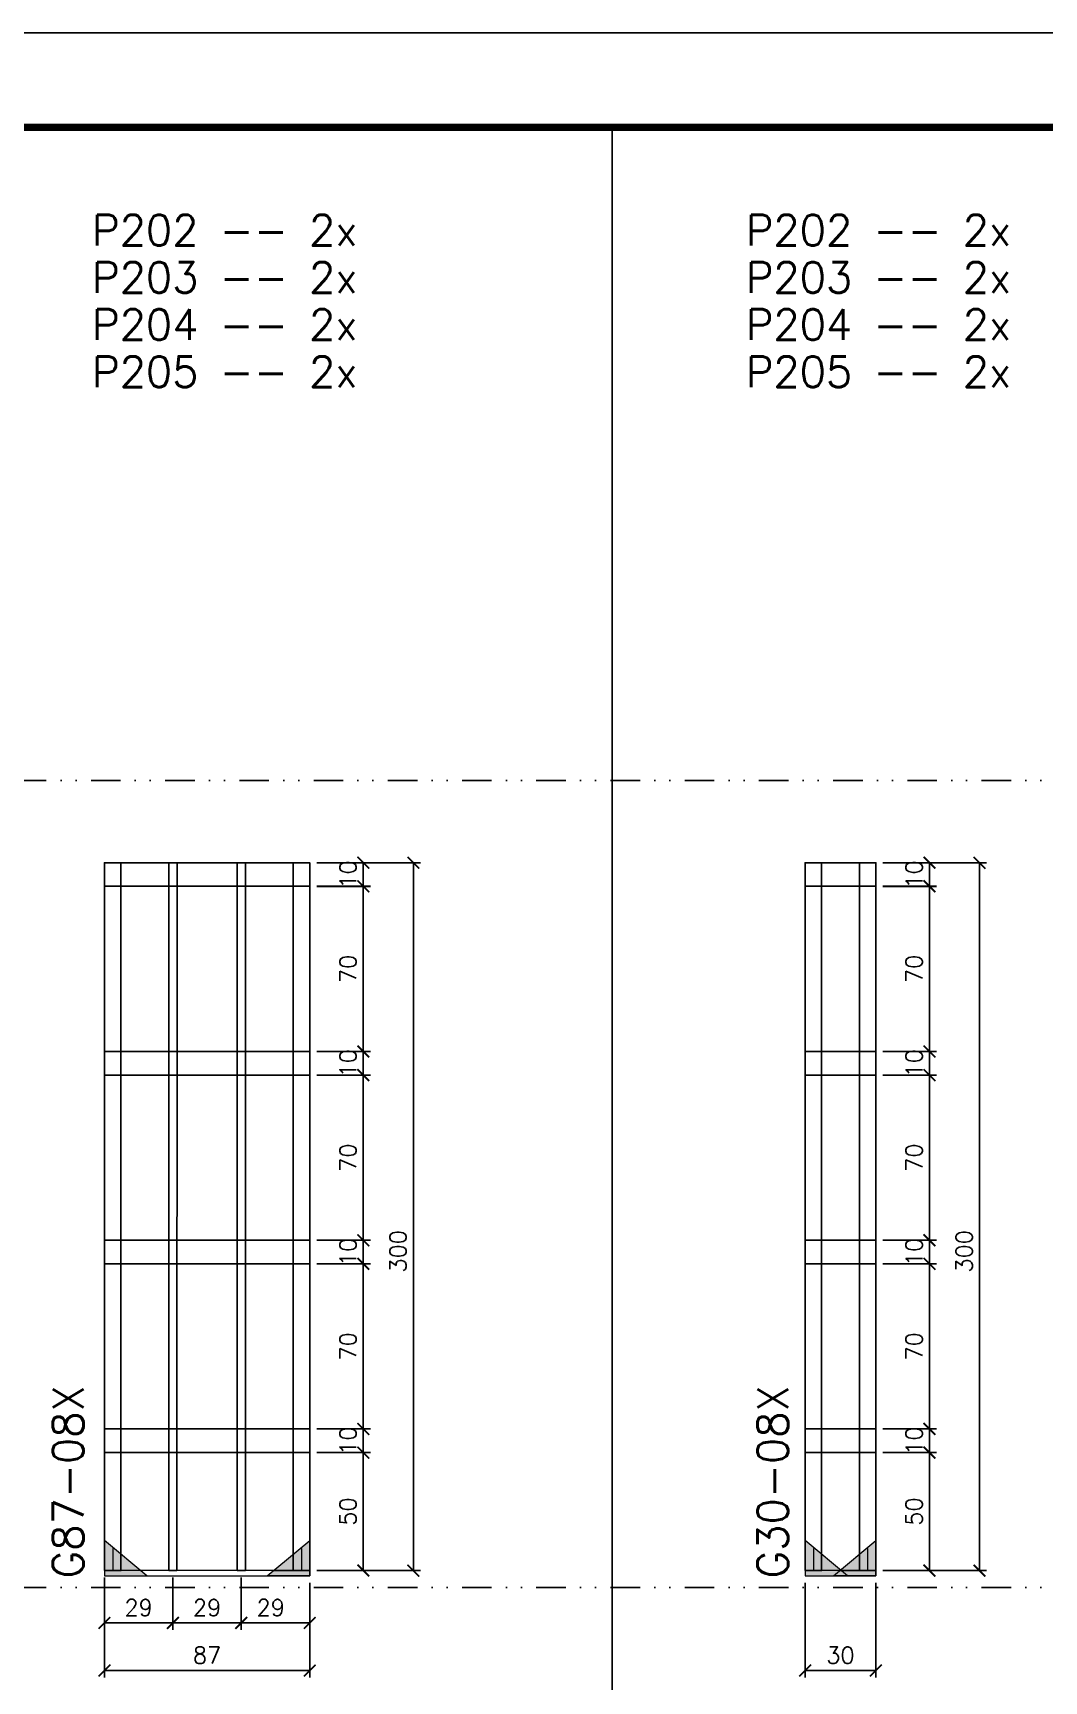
# Model space of a CAD drawing. Extents: x 13379 to 23315, y 867 to 16997.
# Drawn here: x 14770 to 15198, y 5813 to 6511 of the extents above; entities that cross this region are included whole.
import ezdxf

# ---------------------------------------------------------------- set-up
doc = ezdxf.new("R2010")
doc.units = 0
for name, pattern in [('DASHED', [0.75, 0.5, -0.25]), ('DIVIDE2', [0.625, 0.25, -0.125, 0, -0.125, 0, -0.125]), ('HIDDEN', [0.375, 0.25, -0.125])]:
    doc.linetypes.add(name, pattern=pattern)
for name, color, linetype in [('COTA', 241, 'Continuous'), ('Nível', 160, 'Continuous'), ('SARR_2.2x10', 60, 'Continuous'), ('SARR_3.5x7', 81, 'Continuous'), ('SARR_7x7', 40, 'Continuous'), ('Texto Nível', 251, 'Continuous')]:
    doc.layers.add(name, color=color, linetype=linetype)
for name, color, linetype, lineweight in [('Folhas', 255, 'Continuous', 9), ('Madeira', 126, 'Continuous', 18), ('Sarr 2.2x7', 40, 'Continuous', 9), ('SARRAFO DE PRESSAO', 251, 'DASHED', 9), ('Texto Seção', 7, 'Continuous', 15)]:
    doc.layers.add(name, color=color, linetype=linetype, lineweight=lineweight)
doc.layers.add('Laje_Perimetro', color=7, linetype='Continuous', plot=False)
doc.styles.add('REGUA-120', font='ROMANS.shx', dxfattribs={"height": 15})
doc.styles.add('ROMANS', font='romans.shx')
doc.dimstyles.new('Cota Paínel', dxfattribs={"dimtxt": 7, "dimasz": 5, "dimexe": 3, "dimexo": 3, "dimgap": 3, "dimtad": 1, "dimdec": 1, "dimzin": 12, "dimdsep": 46, "dimtxsty": 'ROMANS', "dimblk": 'ARCHTICK', "dimcen": 0, "dimclrd": 4, "dimclre": 4, "dimclrt": 1, "dimadec": 1, "dimazin": 3, "dimtfac": 1, "dimtdec": 1, "dimtmove": 0, "dimatfit": 3, "dimldrblk": 'OBLIQUE', "dimfxl": 1, "dimtolj": 1, "dimtzin": 12, "dimarcsym": 0})

# ---------------------------------------------------------------- blocks, each defined once
blk = doc.blocks.new('9999999999')
at = {"layer": 'Folhas'}
blk.add_lwpolyline([(98138.98, 34190.21), (99623.98, 34190.21), (99623.98, 35240.21), (98138.98, 35240.21)], close=True, dxfattribs=at)
at = {"layer": 'Folhas', "color": 30, "const_width": 3}
blk.add_lwpolyline([(98213.98, 34230.21), (99583.98, 34230.21), (99583.98, 35200.21), (98213.98, 35200.21)], close=True, dxfattribs=at)
blk = doc.blocks.new('_ArchTick')
at = {"color": 0, "linetype": 'ByBlock', "const_width": 0.15}
blk.add_lwpolyline([(-0.5, -0.5), (0.5, 0.5)], dxfattribs=at)
blk = doc.blocks.new('*D1196')
at = {"layer": 'COTA', "color": 4, "lineweight": -2, "transparency": 16777216}
for p, q in [((14799.87, 5841.43), (14799.87, 5814.25)), ((14886.87, 5841.43), (14886.87, 5814.25)), ((14886.87, 5817.25), (14799.87, 5817.25))]:
    blk.add_line(p, q, dxfattribs=at)
at = {"layer": 'Defpoints', "color": 0, "transparency": 16777216}
for p in [(14799.87, 5844.43), (14886.87, 5844.43), (14799.87, 5817.25)]:
    blk.add_point(p, dxfattribs=at)
at = {"layer": 'COTA', "color": 4, "lineweight": -2, "transparency": 16777216, "xscale": 5, "yscale": 5, "zscale": 5, "rotation": 180}
blk.add_blockref('_ArchTick', (14799.87, 5817.25), dxfattribs=at)
at = {"layer": 'COTA', "color": 4, "lineweight": -2, "transparency": 16777216, "xscale": 5, "yscale": 5, "zscale": 5}
blk.add_blockref('_ArchTick', (14886.87, 5817.25), dxfattribs=at)
at = {"layer": 'COTA', "color": 1, "transparency": 16777216, "insert": (14843.37, 5823.75), "char_height": 7, "attachment_point": 5, "style": 'ROMANS'}
blk.add_mtext('\\A1;87', dxfattribs=at)
blk = doc.blocks.new('_Oblique')
at = {"color": 0, "linetype": 'ByBlock', "lineweight": -2}
blk.add_line((-0.5, -0.5), (0.5, 0.5), dxfattribs=at)
blk = doc.blocks.new('*D1197')
at = {"layer": 'COTA', "color": 4, "lineweight": -2, "transparency": 16777216}
for p, q in [((14857.87, 5856.63), (14857.87, 5834.43)), ((14886.87, 5854.43), (14886.87, 5834.43)), ((14857.87, 5837.43), (14886.87, 5837.43))]:
    blk.add_line(p, q, dxfattribs=at)
at = {"layer": 'Defpoints', "color": 0, "transparency": 16777216}
for p in [(14857.87, 5859.63), (14886.87, 5857.43), (14886.87, 5837.43)]:
    blk.add_point(p, dxfattribs=at)
at = {"layer": 'COTA', "color": 4, "lineweight": -2, "transparency": 16777216, "xscale": 5, "yscale": 5, "zscale": 5, "rotation": 180}
blk.add_blockref('_ArchTick', (14857.87, 5837.43), dxfattribs=at)
at = {"layer": 'COTA', "color": 4, "lineweight": -2, "transparency": 16777216, "xscale": 5, "yscale": 5, "zscale": 5}
blk.add_blockref('_ArchTick', (14886.87, 5837.43), dxfattribs=at)
at = {"layer": 'COTA', "color": 1, "transparency": 16777216, "insert": (14870.37, 5843.93), "char_height": 7, "attachment_point": 5, "style": 'ROMANS'}
blk.add_mtext('\\A1;29', dxfattribs=at)
blk = doc.blocks.new('*D1198')
at = {"layer": 'COTA', "color": 4, "lineweight": -2, "transparency": 16777216}
for p, q in [((14799.87, 5856.63), (14799.87, 5834.43)), ((14828.87, 5856.63), (14828.87, 5834.43)), ((14799.87, 5837.43), (14828.87, 5837.43))]:
    blk.add_line(p, q, dxfattribs=at)
at = {"layer": 'Defpoints', "color": 0, "transparency": 16777216}
for p in [(14799.87, 5859.63), (14828.87, 5859.63), (14828.87, 5837.43)]:
    blk.add_point(p, dxfattribs=at)
at = {"layer": 'COTA', "color": 4, "lineweight": -2, "transparency": 16777216, "xscale": 5, "yscale": 5, "zscale": 5, "rotation": 180}
blk.add_blockref('_ArchTick', (14799.87, 5837.43), dxfattribs=at)
at = {"layer": 'COTA', "color": 4, "lineweight": -2, "transparency": 16777216, "xscale": 5, "yscale": 5, "zscale": 5}
blk.add_blockref('_ArchTick', (14828.87, 5837.43), dxfattribs=at)
at = {"layer": 'COTA', "color": 1, "transparency": 16777216, "insert": (14814.37, 5843.93), "char_height": 7, "attachment_point": 5, "style": 'ROMANS'}
blk.add_mtext('\\A1;29', dxfattribs=at)
blk = doc.blocks.new('*D1199')
at = {"layer": 'COTA', "color": 4, "lineweight": -2, "transparency": 16777216}
for p, q in [((14828.87, 5856.63), (14828.87, 5834.43)), ((14857.87, 5856.63), (14857.87, 5834.43)), ((14828.87, 5837.43), (14857.87, 5837.43))]:
    blk.add_line(p, q, dxfattribs=at)
at = {"layer": 'Defpoints', "color": 0, "transparency": 16777216}
for p in [(14828.87, 5859.63), (14857.87, 5859.63), (14857.87, 5837.43)]:
    blk.add_point(p, dxfattribs=at)
at = {"layer": 'COTA', "color": 4, "lineweight": -2, "transparency": 16777216, "xscale": 5, "yscale": 5, "zscale": 5, "rotation": 180}
blk.add_blockref('_ArchTick', (14828.87, 5837.43), dxfattribs=at)
at = {"layer": 'COTA', "color": 4, "lineweight": -2, "transparency": 16777216, "xscale": 5, "yscale": 5, "zscale": 5}
blk.add_blockref('_ArchTick', (14857.87, 5837.43), dxfattribs=at)
at = {"layer": 'COTA', "color": 1, "transparency": 16777216, "insert": (14843.37, 5843.93), "char_height": 7, "attachment_point": 5, "style": 'ROMANS'}
blk.add_mtext('\\A1;29', dxfattribs=at)
blk = doc.blocks.new('*D1200')
at = {"layer": 'COTA', "color": 4, "lineweight": -2, "transparency": 16777216}
for p, q in [((14889.87, 5909.63), (14912.57, 5909.63)), ((14909.57, 5859.63), (14909.57, 5909.63)), ((14889.87, 5859.63), (14912.57, 5859.63))]:
    blk.add_line(p, q, dxfattribs=at)
at = {"layer": 'Defpoints', "color": 0, "transparency": 16777216}
for p in [(14886.87, 5909.63), (14909.57, 5909.63), (14886.87, 5859.63)]:
    blk.add_point(p, dxfattribs=at)
at = {"layer": 'COTA', "color": 4, "lineweight": -2, "transparency": 16777216, "xscale": 5, "yscale": 5, "zscale": 5}
for p, rotation in [((14909.57, 5909.63), 90), ((14909.57, 5859.63), 270)]:
    blk.add_blockref('_ArchTick', p, dxfattribs=dict(at, rotation=rotation))
at = {"layer": 'COTA', "color": 1, "transparency": 16777216, "insert": (14903.07, 5884.63), "char_height": 7, "attachment_point": 5, "rotation": 90, "style": 'ROMANS'}
blk.add_mtext('\\A1;50', dxfattribs=at)
blk = doc.blocks.new('*D1201')
at = {"layer": 'COTA', "color": 4, "lineweight": -2, "transparency": 16777216}
for p, q in [((14889.87, 5919.63), (14912.57, 5919.63)), ((14909.57, 5909.63), (14909.57, 5919.63)), ((14889.87, 5909.63), (14912.57, 5909.63))]:
    blk.add_line(p, q, dxfattribs=at)
at = {"layer": 'Defpoints', "color": 0, "transparency": 16777216}
for p in [(14886.87, 5919.63), (14909.57, 5919.63), (14886.87, 5909.63)]:
    blk.add_point(p, dxfattribs=at)
at = {"layer": 'COTA', "color": 4, "lineweight": -2, "transparency": 16777216, "xscale": 5, "yscale": 5, "zscale": 5}
for p, rotation in [((14909.57, 5919.63), 90), ((14909.57, 5909.63), 270)]:
    blk.add_blockref('_ArchTick', p, dxfattribs=dict(at, rotation=rotation))
at = {"layer": 'COTA', "color": 1, "transparency": 16777216, "insert": (14903.07, 5914.63), "char_height": 7, "attachment_point": 5, "rotation": 90, "style": 'ROMANS'}
blk.add_mtext('\\A1;10', dxfattribs=at)
blk = doc.blocks.new('*D1202')
at = {"layer": 'COTA', "color": 4, "lineweight": -2, "transparency": 16777216}
for p, q in [((14889.87, 5989.63), (14912.57, 5989.63)), ((14909.57, 5919.63), (14909.57, 5989.63)), ((14889.87, 5919.63), (14912.57, 5919.63))]:
    blk.add_line(p, q, dxfattribs=at)
at = {"layer": 'Defpoints', "color": 0, "transparency": 16777216}
for p in [(14886.87, 5989.63), (14909.57, 5989.63), (14886.87, 5919.63)]:
    blk.add_point(p, dxfattribs=at)
at = {"layer": 'COTA', "color": 4, "lineweight": -2, "transparency": 16777216, "xscale": 5, "yscale": 5, "zscale": 5}
for p, rotation in [((14909.57, 5989.63), 90), ((14909.57, 5919.63), 270)]:
    blk.add_blockref('_ArchTick', p, dxfattribs=dict(at, rotation=rotation))
at = {"layer": 'COTA', "color": 1, "transparency": 16777216, "insert": (14903.07, 5954.63), "char_height": 7, "attachment_point": 5, "rotation": 90, "style": 'ROMANS'}
blk.add_mtext('\\A1;70', dxfattribs=at)
blk = doc.blocks.new('*D1203')
at = {"layer": 'COTA', "color": 4, "lineweight": -2, "transparency": 16777216}
for p, q in [((14889.87, 5999.63), (14912.57, 5999.63)), ((14909.57, 5989.63), (14909.57, 5999.63)), ((14889.87, 5989.63), (14912.57, 5989.63))]:
    blk.add_line(p, q, dxfattribs=at)
at = {"layer": 'Defpoints', "color": 0, "transparency": 16777216}
for p in [(14886.87, 5999.63), (14909.57, 5999.63), (14886.87, 5989.63)]:
    blk.add_point(p, dxfattribs=at)
at = {"layer": 'COTA', "color": 4, "lineweight": -2, "transparency": 16777216, "xscale": 5, "yscale": 5, "zscale": 5}
for p, rotation in [((14909.57, 5999.63), 90), ((14909.57, 5989.63), 270)]:
    blk.add_blockref('_ArchTick', p, dxfattribs=dict(at, rotation=rotation))
at = {"layer": 'COTA', "color": 1, "transparency": 16777216, "insert": (14903.07, 5994.63), "char_height": 7, "attachment_point": 5, "rotation": 90, "style": 'ROMANS'}
blk.add_mtext('\\A1;10', dxfattribs=at)
blk = doc.blocks.new('*D1204')
at = {"layer": 'COTA', "color": 4, "lineweight": -2, "transparency": 16777216}
for p, q in [((14889.87, 6069.63), (14912.57, 6069.63)), ((14909.57, 5999.63), (14909.57, 6069.63)), ((14889.87, 5999.63), (14912.57, 5999.63))]:
    blk.add_line(p, q, dxfattribs=at)
at = {"layer": 'Defpoints', "color": 0, "transparency": 16777216}
for p in [(14886.87, 6069.63), (14909.57, 6069.63), (14886.87, 5999.63)]:
    blk.add_point(p, dxfattribs=at)
at = {"layer": 'COTA', "color": 4, "lineweight": -2, "transparency": 16777216, "xscale": 5, "yscale": 5, "zscale": 5}
for p, rotation in [((14909.57, 6069.63), 90), ((14909.57, 5999.63), 270)]:
    blk.add_blockref('_ArchTick', p, dxfattribs=dict(at, rotation=rotation))
at = {"layer": 'COTA', "color": 1, "transparency": 16777216, "insert": (14903.07, 6034.63), "char_height": 7, "attachment_point": 5, "rotation": 90, "style": 'ROMANS'}
blk.add_mtext('\\A1;70', dxfattribs=at)
blk = doc.blocks.new('*D1205')
at = {"layer": 'COTA', "color": 4, "lineweight": -2, "transparency": 16777216}
for p, q in [((14889.87, 6079.63), (14912.57, 6079.63)), ((14909.57, 6069.63), (14909.57, 6079.63)), ((14889.87, 6069.63), (14912.57, 6069.63))]:
    blk.add_line(p, q, dxfattribs=at)
at = {"layer": 'Defpoints', "color": 0, "transparency": 16777216}
for p in [(14886.87, 6079.63), (14909.57, 6079.63), (14886.87, 6069.63)]:
    blk.add_point(p, dxfattribs=at)
at = {"layer": 'COTA', "color": 4, "lineweight": -2, "transparency": 16777216, "xscale": 5, "yscale": 5, "zscale": 5}
for p, rotation in [((14909.57, 6079.63), 90), ((14909.57, 6069.63), 270)]:
    blk.add_blockref('_ArchTick', p, dxfattribs=dict(at, rotation=rotation))
at = {"layer": 'COTA', "color": 1, "transparency": 16777216, "insert": (14903.07, 6074.63), "char_height": 7, "attachment_point": 5, "rotation": 90, "style": 'ROMANS'}
blk.add_mtext('\\A1;10', dxfattribs=at)
blk = doc.blocks.new('*D1206')
at = {"layer": 'COTA', "color": 4, "lineweight": -2, "transparency": 16777216}
for p, q in [((14889.88, 6149.62), (14912.57, 6149.62)), ((14909.57, 6079.63), (14909.57, 6149.62)), ((14889.87, 6079.63), (14912.57, 6079.63))]:
    blk.add_line(p, q, dxfattribs=at)
at = {"layer": 'Defpoints', "color": 0, "transparency": 16777216}
for p in [(14886.88, 6149.62), (14909.57, 6149.62), (14886.87, 6079.63)]:
    blk.add_point(p, dxfattribs=at)
at = {"layer": 'COTA', "color": 4, "lineweight": -2, "transparency": 16777216, "xscale": 5, "yscale": 5, "zscale": 5}
for p, rotation in [((14909.57, 6149.62), 90), ((14909.57, 6079.63), 270)]:
    blk.add_blockref('_ArchTick', p, dxfattribs=dict(at, rotation=rotation))
at = {"layer": 'COTA', "color": 1, "transparency": 16777216, "insert": (14903.07, 6114.62), "char_height": 7, "attachment_point": 5, "rotation": 90, "style": 'ROMANS'}
blk.add_mtext('\\A1;70', dxfattribs=at)
blk = doc.blocks.new('*D1207')
at = {"layer": 'COTA', "color": 4, "lineweight": -2, "transparency": 16777216}
for p, q in [((14889.88, 6159.63), (14933.79, 6159.63)), ((14930.79, 5859.59), (14930.79, 6159.63)), ((14889.87, 5859.59), (14933.79, 5859.59))]:
    blk.add_line(p, q, dxfattribs=at)
at = {"layer": 'Defpoints', "color": 0, "transparency": 16777216}
for p in [(14886.88, 6159.63), (14930.79, 6159.63), (14886.87, 5859.59)]:
    blk.add_point(p, dxfattribs=at)
at = {"layer": 'COTA', "color": 4, "lineweight": -2, "transparency": 16777216, "xscale": 5, "yscale": 5, "zscale": 5}
for p, rotation in [((14930.79, 6159.63), 90), ((14930.79, 5859.59), 270)]:
    blk.add_blockref('_ArchTick', p, dxfattribs=dict(at, rotation=rotation))
at = {"layer": 'COTA', "color": 1, "transparency": 16777216, "insert": (14924.29, 5994.93), "char_height": 7, "attachment_point": 5, "rotation": 90, "style": 'ROMANS'}
blk.add_mtext('\\A1;300', dxfattribs=at)
blk = doc.blocks.new('*D1208')
at = {"layer": 'COTA', "color": 4, "lineweight": -2, "transparency": 16777216}
for p, q in [((14889.87, 6159.66), (14912.57, 6159.66)), ((14909.57, 6149.66), (14909.57, 6159.66)), ((14889.87, 6149.66), (14912.57, 6149.66))]:
    blk.add_line(p, q, dxfattribs=at)
at = {"layer": 'Defpoints', "color": 0, "transparency": 16777216}
for p in [(14886.87, 6159.66), (14909.57, 6159.66), (14886.87, 6149.66)]:
    blk.add_point(p, dxfattribs=at)
at = {"layer": 'COTA', "color": 4, "lineweight": -2, "transparency": 16777216, "xscale": 5, "yscale": 5, "zscale": 5}
for p, rotation in [((14909.57, 6159.66), 90), ((14909.57, 6149.66), 270)]:
    blk.add_blockref('_ArchTick', p, dxfattribs=dict(at, rotation=rotation))
at = {"layer": 'COTA', "color": 1, "transparency": 16777216, "insert": (14903.07, 6154.66), "char_height": 7, "attachment_point": 5, "rotation": 90, "style": 'ROMANS'}
blk.add_mtext('\\A1;10', dxfattribs=at)
blk = doc.blocks.new('*D1209')
at = {"layer": 'COTA', "color": 4, "lineweight": -2, "transparency": 16777216}
for p, q in [((15096.77, 5854.43), (15096.77, 5814.25)), ((15126.77, 5854.43), (15126.77, 5814.25)), ((15126.77, 5817.25), (15096.77, 5817.25))]:
    blk.add_line(p, q, dxfattribs=at)
at = {"layer": 'Defpoints', "color": 0, "transparency": 16777216}
for p in [(15096.77, 5857.43), (15126.77, 5857.43), (15096.77, 5817.25)]:
    blk.add_point(p, dxfattribs=at)
at = {"layer": 'COTA', "color": 4, "lineweight": -2, "transparency": 16777216, "xscale": 5, "yscale": 5, "zscale": 5, "rotation": 180}
blk.add_blockref('_ArchTick', (15096.77, 5817.25), dxfattribs=at)
at = {"layer": 'COTA', "color": 4, "lineweight": -2, "transparency": 16777216, "xscale": 5, "yscale": 5, "zscale": 5}
blk.add_blockref('_ArchTick', (15126.77, 5817.25), dxfattribs=at)
at = {"layer": 'COTA', "color": 1, "transparency": 16777216, "insert": (15111.77, 5823.75), "char_height": 7, "attachment_point": 5, "style": 'ROMANS'}
blk.add_mtext('\\A1;30', dxfattribs=at)
blk = doc.blocks.new('*D1210')
at = {"layer": 'COTA', "color": 4, "lineweight": -2, "transparency": 16777216}
for p, q in [((15129.77, 5909.63), (15152.47, 5909.63)), ((15149.47, 5859.63), (15149.47, 5909.63)), ((15129.77, 5859.63), (15152.47, 5859.63))]:
    blk.add_line(p, q, dxfattribs=at)
at = {"layer": 'Defpoints', "color": 0, "transparency": 16777216}
for p in [(15126.77, 5909.63), (15149.47, 5909.63), (15126.77, 5859.63)]:
    blk.add_point(p, dxfattribs=at)
at = {"layer": 'COTA', "color": 4, "lineweight": -2, "transparency": 16777216, "xscale": 5, "yscale": 5, "zscale": 5}
for p, rotation in [((15149.47, 5909.63), 90), ((15149.47, 5859.63), 270)]:
    blk.add_blockref('_ArchTick', p, dxfattribs=dict(at, rotation=rotation))
at = {"layer": 'COTA', "color": 1, "transparency": 16777216, "insert": (15142.97, 5884.63), "char_height": 7, "attachment_point": 5, "rotation": 90, "style": 'ROMANS'}
blk.add_mtext('\\A1;50', dxfattribs=at)
blk = doc.blocks.new('*D1211')
at = {"layer": 'COTA', "color": 4, "lineweight": -2, "transparency": 16777216}
for p, q in [((15129.77, 5919.63), (15152.47, 5919.63)), ((15149.47, 5909.63), (15149.47, 5919.63)), ((15129.77, 5909.63), (15152.47, 5909.63))]:
    blk.add_line(p, q, dxfattribs=at)
at = {"layer": 'Defpoints', "color": 0, "transparency": 16777216}
for p in [(15126.77, 5919.63), (15149.47, 5919.63), (15126.77, 5909.63)]:
    blk.add_point(p, dxfattribs=at)
at = {"layer": 'COTA', "color": 4, "lineweight": -2, "transparency": 16777216, "xscale": 5, "yscale": 5, "zscale": 5}
for p, rotation in [((15149.47, 5919.63), 90), ((15149.47, 5909.63), 270)]:
    blk.add_blockref('_ArchTick', p, dxfattribs=dict(at, rotation=rotation))
at = {"layer": 'COTA', "color": 1, "transparency": 16777216, "insert": (15142.97, 5914.63), "char_height": 7, "attachment_point": 5, "rotation": 90, "style": 'ROMANS'}
blk.add_mtext('\\A1;10', dxfattribs=at)
blk = doc.blocks.new('*D1212')
at = {"layer": 'COTA', "color": 4, "lineweight": -2, "transparency": 16777216}
for p, q in [((15129.77, 5989.63), (15152.47, 5989.63)), ((15149.47, 5919.63), (15149.47, 5989.63)), ((15129.77, 5919.63), (15152.47, 5919.63))]:
    blk.add_line(p, q, dxfattribs=at)
at = {"layer": 'Defpoints', "color": 0, "transparency": 16777216}
for p in [(15126.77, 5989.63), (15149.47, 5989.63), (15126.77, 5919.63)]:
    blk.add_point(p, dxfattribs=at)
at = {"layer": 'COTA', "color": 4, "lineweight": -2, "transparency": 16777216, "xscale": 5, "yscale": 5, "zscale": 5}
for p, rotation in [((15149.47, 5989.63), 90), ((15149.47, 5919.63), 270)]:
    blk.add_blockref('_ArchTick', p, dxfattribs=dict(at, rotation=rotation))
at = {"layer": 'COTA', "color": 1, "transparency": 16777216, "insert": (15142.97, 5954.63), "char_height": 7, "attachment_point": 5, "rotation": 90, "style": 'ROMANS'}
blk.add_mtext('\\A1;70', dxfattribs=at)
blk = doc.blocks.new('*D1213')
at = {"layer": 'COTA', "color": 4, "lineweight": -2, "transparency": 16777216}
for p, q in [((15129.77, 5999.63), (15152.47, 5999.63)), ((15149.47, 5989.63), (15149.47, 5999.63)), ((15129.77, 5989.63), (15152.47, 5989.63))]:
    blk.add_line(p, q, dxfattribs=at)
at = {"layer": 'Defpoints', "color": 0, "transparency": 16777216}
for p in [(15126.77, 5999.63), (15149.47, 5999.63), (15126.77, 5989.63)]:
    blk.add_point(p, dxfattribs=at)
at = {"layer": 'COTA', "color": 4, "lineweight": -2, "transparency": 16777216, "xscale": 5, "yscale": 5, "zscale": 5}
for p, rotation in [((15149.47, 5999.63), 90), ((15149.47, 5989.63), 270)]:
    blk.add_blockref('_ArchTick', p, dxfattribs=dict(at, rotation=rotation))
at = {"layer": 'COTA', "color": 1, "transparency": 16777216, "insert": (15142.97, 5994.63), "char_height": 7, "attachment_point": 5, "rotation": 90, "style": 'ROMANS'}
blk.add_mtext('\\A1;10', dxfattribs=at)
blk = doc.blocks.new('*D1214')
at = {"layer": 'COTA', "color": 4, "lineweight": -2, "transparency": 16777216}
for p, q in [((15129.77, 6069.63), (15152.47, 6069.63)), ((15149.47, 5999.63), (15149.47, 6069.63)), ((15129.77, 5999.63), (15152.47, 5999.63))]:
    blk.add_line(p, q, dxfattribs=at)
at = {"layer": 'Defpoints', "color": 0, "transparency": 16777216}
for p in [(15126.77, 6069.63), (15149.47, 6069.63), (15126.77, 5999.63)]:
    blk.add_point(p, dxfattribs=at)
at = {"layer": 'COTA', "color": 4, "lineweight": -2, "transparency": 16777216, "xscale": 5, "yscale": 5, "zscale": 5}
for p, rotation in [((15149.47, 6069.63), 90), ((15149.47, 5999.63), 270)]:
    blk.add_blockref('_ArchTick', p, dxfattribs=dict(at, rotation=rotation))
at = {"layer": 'COTA', "color": 1, "transparency": 16777216, "insert": (15142.97, 6034.63), "char_height": 7, "attachment_point": 5, "rotation": 90, "style": 'ROMANS'}
blk.add_mtext('\\A1;70', dxfattribs=at)
blk = doc.blocks.new('*D1215')
at = {"layer": 'COTA', "color": 4, "lineweight": -2, "transparency": 16777216}
for p, q in [((15129.77, 6079.63), (15152.47, 6079.63)), ((15149.47, 6069.63), (15149.47, 6079.63)), ((15129.77, 6069.63), (15152.47, 6069.63))]:
    blk.add_line(p, q, dxfattribs=at)
at = {"layer": 'Defpoints', "color": 0, "transparency": 16777216}
for p in [(15126.77, 6079.63), (15149.47, 6079.63), (15126.77, 6069.63)]:
    blk.add_point(p, dxfattribs=at)
at = {"layer": 'COTA', "color": 4, "lineweight": -2, "transparency": 16777216, "xscale": 5, "yscale": 5, "zscale": 5}
for p, rotation in [((15149.47, 6079.63), 90), ((15149.47, 6069.63), 270)]:
    blk.add_blockref('_ArchTick', p, dxfattribs=dict(at, rotation=rotation))
at = {"layer": 'COTA', "color": 1, "transparency": 16777216, "insert": (15142.97, 6074.63), "char_height": 7, "attachment_point": 5, "rotation": 90, "style": 'ROMANS'}
blk.add_mtext('\\A1;10', dxfattribs=at)
blk = doc.blocks.new('*D1216')
at = {"layer": 'COTA', "color": 4, "lineweight": -2, "transparency": 16777216}
for p, q in [((15129.77, 6149.62), (15152.47, 6149.62)), ((15149.47, 6079.63), (15149.47, 6149.62)), ((15129.77, 6079.63), (15152.47, 6079.63))]:
    blk.add_line(p, q, dxfattribs=at)
at = {"layer": 'Defpoints', "color": 0, "transparency": 16777216}
for p in [(15126.77, 6149.62), (15149.47, 6149.62), (15126.77, 6079.63)]:
    blk.add_point(p, dxfattribs=at)
at = {"layer": 'COTA', "color": 4, "lineweight": -2, "transparency": 16777216, "xscale": 5, "yscale": 5, "zscale": 5}
for p, rotation in [((15149.47, 6149.62), 90), ((15149.47, 6079.63), 270)]:
    blk.add_blockref('_ArchTick', p, dxfattribs=dict(at, rotation=rotation))
at = {"layer": 'COTA', "color": 1, "transparency": 16777216, "insert": (15142.97, 6114.62), "char_height": 7, "attachment_point": 5, "rotation": 90, "style": 'ROMANS'}
blk.add_mtext('\\A1;70', dxfattribs=at)
blk = doc.blocks.new('*D1217')
at = {"layer": 'COTA', "color": 4, "lineweight": -2, "transparency": 16777216}
for p, q in [((15129.77, 6159.63), (15173.68, 6159.63)), ((15170.68, 5859.59), (15170.68, 6159.63)), ((15129.77, 5859.59), (15173.68, 5859.59))]:
    blk.add_line(p, q, dxfattribs=at)
at = {"layer": 'Defpoints', "color": 0, "transparency": 16777216}
for p in [(15126.77, 6159.63), (15170.68, 6159.63), (15126.77, 5859.59)]:
    blk.add_point(p, dxfattribs=at)
at = {"layer": 'COTA', "color": 4, "lineweight": -2, "transparency": 16777216, "xscale": 5, "yscale": 5, "zscale": 5}
for p, rotation in [((15170.68, 6159.63), 90), ((15170.68, 5859.59), 270)]:
    blk.add_blockref('_ArchTick', p, dxfattribs=dict(at, rotation=rotation))
at = {"layer": 'COTA', "color": 1, "transparency": 16777216, "insert": (15164.18, 5994.93), "char_height": 7, "attachment_point": 5, "rotation": 90, "style": 'ROMANS'}
blk.add_mtext('\\A1;300', dxfattribs=at)
blk = doc.blocks.new('*D1218')
at = {"layer": 'COTA', "color": 4, "lineweight": -2, "transparency": 16777216}
for p, q in [((15129.77, 6159.66), (15152.47, 6159.66)), ((15149.47, 6149.66), (15149.47, 6159.66)), ((15129.77, 6149.66), (15152.47, 6149.66))]:
    blk.add_line(p, q, dxfattribs=at)
at = {"layer": 'Defpoints', "color": 0, "transparency": 16777216}
for p in [(15126.77, 6159.66), (15149.47, 6159.66), (15126.77, 6149.66)]:
    blk.add_point(p, dxfattribs=at)
at = {"layer": 'COTA', "color": 4, "lineweight": -2, "transparency": 16777216, "xscale": 5, "yscale": 5, "zscale": 5}
for p, rotation in [((15149.47, 6159.66), 90), ((15149.47, 6149.66), 270)]:
    blk.add_blockref('_ArchTick', p, dxfattribs=dict(at, rotation=rotation))
at = {"layer": 'COTA', "color": 1, "transparency": 16777216, "insert": (15142.97, 6154.66), "char_height": 7, "attachment_point": 5, "rotation": 90, "style": 'ROMANS'}
blk.add_mtext('\\A1;10', dxfattribs=at)

msp = doc.modelspace()

# ---------------------------------------------------------------- hatches: boundary and pattern name
at = {"layer": 'Madeira'}
h = msp.add_hatch(color=252, dxfattribs=at)
h.dxf.hatch_style = 2
h.paths.add_polyline_path([(14799.87, 5872.43), (14799.87, 5857.43), (14817.87, 5857.43)])
h = msp.add_hatch(color=252, dxfattribs=at)
h.dxf.hatch_style = 2
h.paths.add_polyline_path([(14886.87, 5872.43), (14886.87, 5857.43), (14868.87, 5857.43)])
h = msp.add_hatch(color=252, dxfattribs=at)
h.dxf.hatch_style = 2
h.paths.add_polyline_path([(15096.77, 5872.43), (15096.77, 5857.43), (15114.77, 5857.43)])
h = msp.add_hatch(color=252, dxfattribs=at)
h.dxf.hatch_style = 2
h.paths.add_polyline_path([(15126.77, 5872.43), (15126.77, 5857.43), (15108.77, 5857.43)])

# ---------------------------------------------------------------- linework, layer by layer
at = {"layer": 'Laje_Perimetro'}
msp.add_lwpolyline([(15871, 6511.34), (14386, 6511.34), (14386, 5461.34), (15871, 5461.34)], close=True, dxfattribs=at)
at = {"layer": 'Madeira', "color": 1, "linetype": 'HIDDEN'}
for p, q in [((14803.37, 5868.93), (14803.37, 5859.63)), ((14803.37, 5868.93), (14803.37, 5859.63)), ((14883.37, 5868.93), (14883.37, 5859.63)), ((14883.37, 5868.93), (14883.37, 5859.63)), ((15100.27, 5868.93), (15100.27, 5859.63)), ((15100.27, 5868.93), (15100.27, 5859.63)), ((15123.27, 5868.93), (15123.27, 5859.63)), ((15123.27, 5868.93), (15123.27, 5859.63)), ((14806.87, 5865.43), (14806.87, 5859.63)), ((15103.77, 5865.43), (15103.77, 5859.63)), ((14809.71, 5859.63), (14799.87, 5859.63)), ((14809.71, 5859.63), (14799.87, 5859.63)), ((14815.67, 5859.63), (14799.87, 5859.63)), ((14871.07, 5859.63), (14886.87, 5859.63)), ((14877.04, 5859.63), (14886.87, 5859.63)), ((14877.04, 5859.63), (14886.87, 5859.63)), ((15106.6, 5859.63), (15096.77, 5859.63)), ((15106.6, 5859.63), (15096.77, 5859.63)), ((15112.57, 5859.63), (15096.77, 5859.63)), ((15110.97, 5859.63), (15126.77, 5859.63)), ((15116.94, 5859.63), (15126.77, 5859.63)), ((15116.94, 5859.63), (15126.77, 5859.63))]:
    msp.add_line(p, q, dxfattribs=at)
at = {"layer": 'Madeira'}
for p, q in [((14799.87, 5859.63), (14799.87, 5857.43)), ((14799.87, 5859.63), (14799.87, 5857.43)), ((14799.87, 5859.63), (14799.87, 5857.43)), ((15096.77, 5859.63), (15096.77, 5857.43)), ((15096.77, 5859.63), (15096.77, 5857.43)), ((15096.77, 5859.63), (15096.77, 5857.43))]:
    msp.add_line(p, q, dxfattribs=at)
at = {"layer": 'Madeira', "color": 0}
for points in [[(14799.87, 5872.43), (14799.87, 5857.43), (14817.87, 5857.43), (14799.87, 5872.43)], [(14886.87, 5872.43), (14886.87, 5857.43), (14868.87, 5857.43), (14886.87, 5872.43)], [(15096.77, 5872.43), (15096.77, 5857.43), (15114.77, 5857.43), (15096.77, 5872.43)], [(15126.77, 5872.43), (15126.77, 5857.43), (15108.77, 5857.43), (15126.77, 5872.43)]]:
    msp.add_lwpolyline(points, dxfattribs=at)
at = {"layer": 'Nível', "color": 4, "linetype": 'DIVIDE2', "ltscale": 50}
for p, q in [((13378.94, 6194.43), (21112.79, 6194.43)), ((13378.94, 5852.43), (21112.79, 5852.43))]:
    msp.add_line(p, q, dxfattribs=at)
at = {"layer": 'Sarr 2.2x7'}
for points in [[(14886.87, 5859.63), (14799.87, 5859.63), (14799.87, 5857.43), (14886.87, 5857.43)], [(15126.77, 5859.63), (15096.77, 5859.63), (15096.77, 5857.43), (15126.77, 5857.43)]]:
    msp.add_lwpolyline(points, close=True, dxfattribs=at)
at = {"layer": 'SARR_2.2x10'}
for points in [[(14799.87, 6159.66), (14886.88, 6159.66), (14886.88, 6149.66), (14799.87, 6149.66)], [(15096.77, 6159.66), (15126.77, 6159.66), (15126.77, 6149.66), (15096.77, 6149.66)], [(14799.87, 6079.63), (14886.88, 6079.63), (14886.88, 6069.63), (14799.87, 6069.63)], [(15096.77, 6079.63), (15126.77, 6079.63), (15126.77, 6069.63), (15096.77, 6069.63)], [(14799.87, 5999.63), (14886.88, 5999.63), (14886.88, 5989.63), (14799.87, 5989.63)], [(15096.77, 5999.63), (15126.77, 5999.63), (15126.77, 5989.63), (15096.77, 5989.63)], [(14799.87, 5919.63), (14886.88, 5919.63), (14886.88, 5909.63), (14799.87, 5909.63)], [(15096.77, 5919.63), (15126.77, 5919.63), (15126.77, 5909.63), (15096.77, 5909.63)]]:
    msp.add_lwpolyline(points, close=True, dxfattribs=at)
at = {"layer": 'SARR_3.5x7'}
for p, q in [((14827.12, 5859.63), (14827.13, 6159.63)), ((14827.13, 6159.63), (14828.88, 6159.63)), ((14830.63, 6159.63), (14828.88, 6159.63)), ((14830.62, 5859.63), (14830.63, 6159.63)), ((14856.12, 5859.63), (14856.13, 6159.63)), ((14856.13, 6159.63), (14857.88, 6159.63)), ((14859.63, 6159.63), (14857.88, 6159.63)), ((14859.62, 5859.63), (14859.63, 6159.63)), ((14827.12, 5859.63), (14828.87, 5859.63)), ((14830.62, 5859.63), (14828.87, 5859.63)), ((14856.12, 5859.63), (14857.87, 5859.63)), ((14859.62, 5859.63), (14857.87, 5859.63))]:
    msp.add_line(p, q, dxfattribs=at)
at = {"layer": 'SARR_7x7'}
for points in [[(14799.87, 5859.63), (14806.87, 5859.63), (14806.88, 6159.63), (14799.88, 6159.63)], [(14879.87, 5859.63), (14886.87, 5859.63), (14886.88, 6159.63), (14879.88, 6159.63)], [(15096.77, 5859.63), (15103.77, 5859.63), (15103.77, 6159.63), (15096.77, 6159.63)], [(15119.77, 5859.63), (15126.77, 5859.63), (15126.77, 6159.63), (15119.77, 6159.63)]]:
    msp.add_lwpolyline(points, close=True, dxfattribs=at)
at = {"layer": 'Texto Nível'}
msp.add_line((15015.02, 5700.59), (15015.02, 6471.34), dxfattribs=at)

# ---------------------------------------------------------------- block references
at = {"layer": 'SARRAFO DE PRESSAO', "color": 6, "linetype": 'ByBlock'}
msp.add_blockref('9999999999', (-83752.98, -28728.86), dxfattribs=at)

# ---------------------------------------------------------------- texts
at = {"layer": 'Texto Seção', "style": 'REGUA-120'}
for s, p in [('G87-08X', (14790.97, 5856.31)), ('G30-08X', (15089.58, 5856.31))]:
    msp.add_text(s, height=13, rotation=90, dxfattribs=at).set_placement(p)
at = {"layer": 'Texto Seção', "char_height": 13, "width": 285.3299, "attachment_point": 7, "style": 'REGUA-120'}
for s, insert in [('P202 -- 2x', (14794.63, 6421.25)), ('P202 -- 2x', (15071.64, 6421.25)), ('P203 -- 2x', (14794.63, 6401.25)), ('P203 -- 2x', (15071.64, 6401.25)), ('P204 -- 2x', (14794.63, 6381.25)), ('P204 -- 2x', (15071.64, 6381.25)), ('P205 -- 2x', (14794.63, 6361.25)), ('P205 -- 2x', (15071.64, 6361.25))]:
    msp.add_mtext(s, dxfattribs=dict(at, insert=insert))

# ---------------------------------------------------------------- dimensions: what is measured, and where the dimension line sits
at = {"layer": 'COTA'}
for base, p1, p2, picture, middle in [((14909.57, 6159.66), (14886.87, 6149.66), (14886.87, 6159.66), '*D1208', (14909.57, 6154.66)), ((14930.79, 6159.63), (14886.87, 5859.59), (14886.88, 6159.63), '*D1207', (14930.79, 5994.93)), ((15149.47, 6159.66), (15126.77, 6149.66), (15126.77, 6159.66), '*D1218', (15149.47, 6154.66)), ((15170.68, 6159.63), (15126.77, 5859.59), (15126.77, 6159.63), '*D1217', (15170.68, 5994.93)), ((14909.57, 6079.63), (14886.87, 6069.63), (14886.87, 6079.63), '*D1205', (14909.57, 6074.63)), ((15149.47, 6079.63), (15126.77, 6069.63), (15126.77, 6079.63), '*D1215', (15149.47, 6074.63)), ((14909.57, 5999.63), (14886.87, 5989.63), (14886.87, 5999.63), '*D1203', (14909.57, 5994.63)), ((15149.47, 5999.63), (15126.77, 5989.63), (15126.77, 5999.63), '*D1213', (15149.47, 5994.63)), ((14909.57, 5919.63), (14886.87, 5909.63), (14886.87, 5919.63), '*D1201', (14909.57, 5914.63)), ((15149.47, 5919.63), (15126.77, 5909.63), (15126.77, 5919.63), '*D1211', (15149.47, 5914.63))]:
    dim = msp.add_linear_dim(base=base, p1=p1, p2=p2, angle=90, dimstyle='Cota Paínel', dxfattribs=at)
    dim.commit()
    dim.dimension.update_dxf_attribs({"geometry": picture, "text_midpoint": middle, "dimtype": 160})
for base, p1, p2, angle, picture, middle in [((14909.57, 6149.62), (14886.87, 6079.63), (14886.88, 6149.62), 90, '*D1206', (14903.07, 6114.62)), ((15149.47, 6149.62), (15126.77, 6079.63), (15126.77, 6149.62), 90, '*D1216', (15142.97, 6114.62)), ((14909.57, 6069.63), (14886.87, 5999.63), (14886.87, 6069.63), 90, '*D1204', (14903.07, 6034.63)), ((15149.47, 6069.63), (15126.77, 5999.63), (15126.77, 6069.63), 90, '*D1214', (15142.97, 6034.63)), ((14909.57, 5989.63), (14886.87, 5919.63), (14886.87, 5989.63), 90, '*D1202', (14903.07, 5954.63)), ((15149.47, 5989.63), (15126.77, 5919.63), (15126.77, 5989.63), 90, '*D1212', (15142.97, 5954.63)), ((14909.57, 5909.63), (14886.87, 5859.63), (14886.87, 5909.63), 90, '*D1200', (14903.07, 5884.63)), ((15149.47, 5909.63), (15126.77, 5859.63), (15126.77, 5909.63), 90, '*D1210', (15142.97, 5884.63)), ((15096.77, 5817.25), (15126.77, 5857.43), (15096.77, 5857.43), 180, '*D1209', (15111.77, 5823.75)), ((14799.87, 5817.25), (14886.87, 5844.43), (14799.87, 5844.43), 180, '*D1196', (14843.37, 5823.75))]:
    dim = msp.add_linear_dim(base=base, p1=p1, p2=p2, angle=angle, dimstyle='Cota Paínel', dxfattribs=at)
    dim.commit()
    dim.dimension.update_dxf_attribs({"geometry": picture, "text_midpoint": middle})
for base, p1, p2, picture, middle in [((14828.87, 5837.43), (14799.87, 5859.63), (14828.87, 5859.63), '*D1198', (14814.37, 5843.93)), ((14857.87, 5837.43), (14828.87, 5859.63), (14857.87, 5859.63), '*D1199', (14843.37, 5843.93))]:
    dim = msp.add_linear_dim(base=base, p1=p1, p2=p2, dimstyle='Cota Paínel', dxfattribs=at)
    dim.commit()
    dim.dimension.update_dxf_attribs({"geometry": picture, "text_midpoint": middle})
dim = msp.add_linear_dim(base=(14886.87, 5837.43), p1=(14857.87, 5859.63), p2=(14886.87, 5857.43), dimstyle='Cota Paínel', dxfattribs=at)
dim.commit()
dim.dimension.update_dxf_attribs({"geometry": '*D1197', "text_midpoint": (14870.37, 5837.43), "dimtype": 160})

doc.saveas('drawing.dxf')
